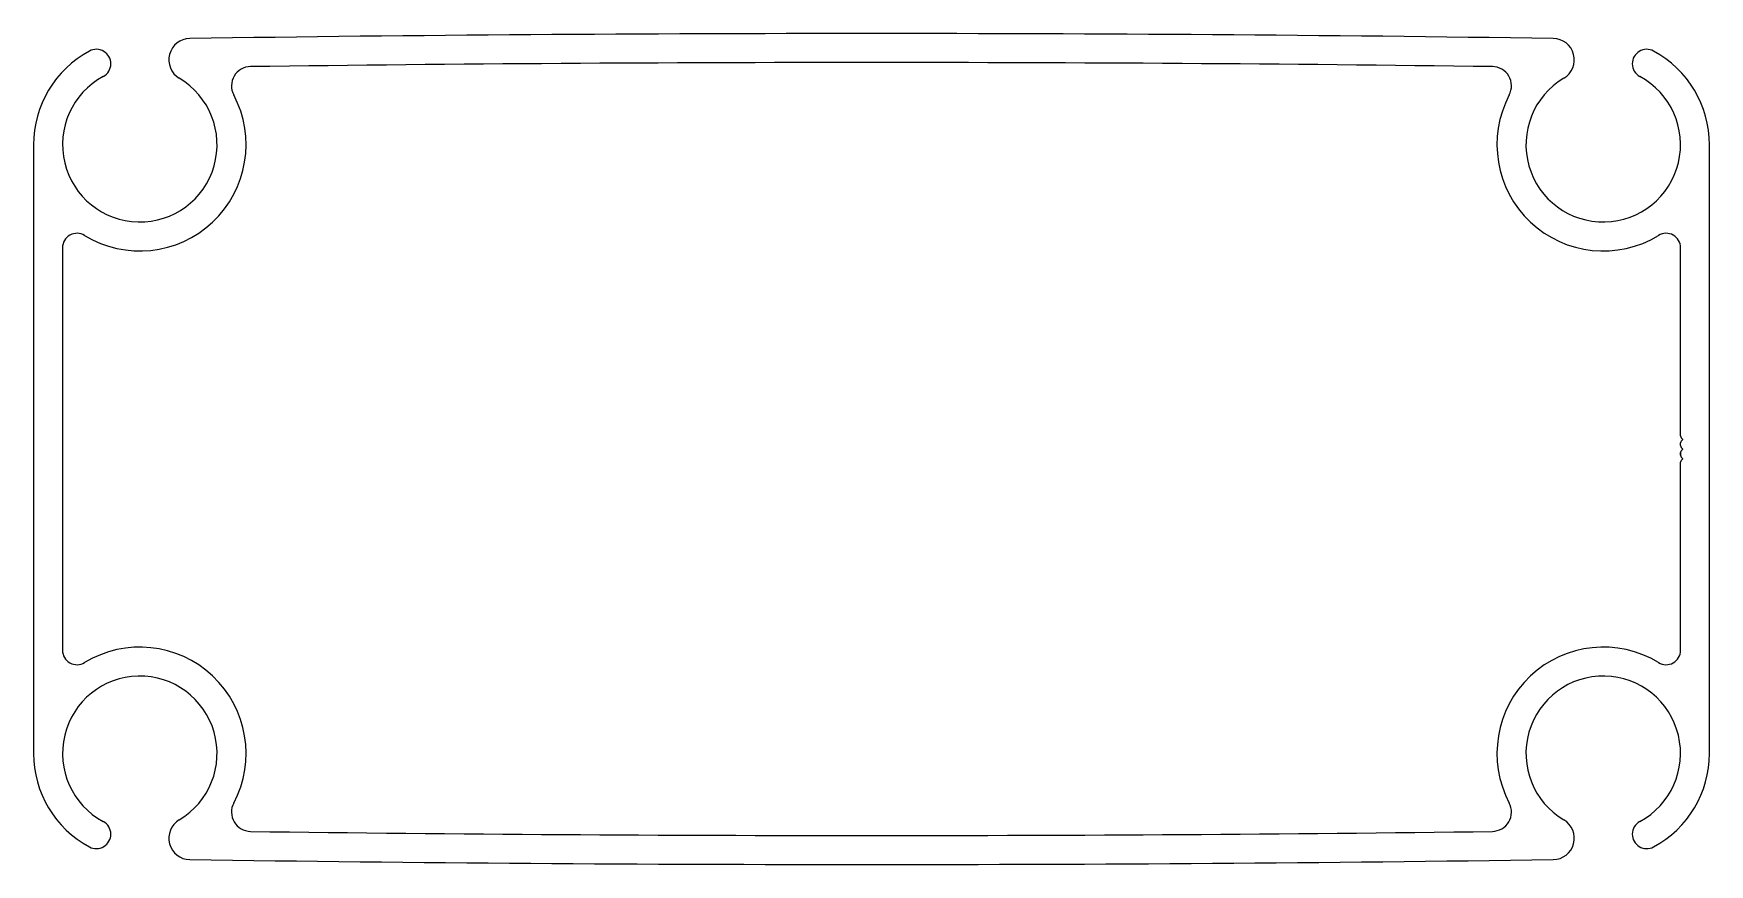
# Model space of a CAD drawing. Extents: x -79 to 94, y 1 to 87.
import ezdxf

# ---------------------------------------------------------------- set-up
doc = ezdxf.new("R2010")
doc.units = 0
doc.layers.add('1', color=7, linetype='CONTINUOUS')
doc.layers.add('5', color=6, linetype='CONTINUOUS')

msp = doc.modelspace()

# ---------------------------------------------------------------- linework, layer by layer
at = {"layer": '1', "color": 7}
for p, q in [((86.03, 84.28), (86.03, 84.28)), ((-79.47, 75.91), (-79.47, 12.91)), ((94.03, 12.91), (94.03, 75.91)), ((-71.47, 4.55), (-71.47, 4.55)), ((86.03, 4.55), (86.03, 4.55))]:
    msp.add_line(p, q, dxfattribs=at)
for centre, radius, start, end in [((-63.26, 84.69), 2.21, 90.8291, 239.3057), ((7.28, -4789.38), 4876.79, 89.17087, 90.82913), ((77.82, 84.69), 2.21, 300.6943, 89.1709), ((-68.47, 75.91), 11, 118.2737, 180), ((-72.97, 84.28), 1.5, 0, 118.2737), ((87.53, 84.28), 1.5, 61.7263, 180), ((83.03, 75.91), 11, 360, 61.7263), ((-72.97, 84.28), 1.5, 298.2737, 0), ((87.53, 84.28), 1.5, 180, 241.7263), ((-68.47, 75.91), 8, 118.2737, 59.3057), ((83.03, 75.91), 8, 120.6943, 61.7263), ((-68.47, 12.91), 8, 300.6943, 241.7263), ((83.03, 12.91), 8, 298.2737, 239.3057), ((-68.47, 12.91), 11, 180, 241.7263), ((83.03, 12.91), 11, 298.2737, 0), ((-72.97, 4.55), 1.5, 360, 61.7263), ((-63.26, 4.13), 2.21, 120.6943, 269.1709), ((77.82, 4.13), 2.21, 270.8291, 59.3057), ((87.53, 4.55), 1.5, 118.2737, 180), ((-72.97, 4.55), 1.5, 241.7263, 360), ((87.53, 4.55), 1.5, 180, 298.2737), ((7.28, 4878.2), 4876.79, 269.17087, 270.82913)]:
    msp.add_arc(centre, radius, start, end, dxfattribs=at)
at = {"layer": '5', "color": 7}
for p, q in [((-76.47, 65.24), (-76.47, 23.59)), ((91.03, 45.76), (91.03, 65.24)), ((91.27, 45.41), (91.1, 45.58)), ((91.1, 45.23), (91.27, 45.4)), ((91.03, 44.76), (91.03, 45.05)), ((91.03, 43.76), (91.03, 44.05)), ((91.03, 44.05), (91.03, 43.76)), ((91.03, 43.76), (91.03, 44.05)), ((91.03, 44.05), (91.03, 43.76)), ((91.03, 43.76), (91.03, 44.05)), ((91.27, 44.41), (91.1, 44.58)), ((91.1, 44.23), (91.27, 44.4)), ((91.27, 43.41), (91.1, 43.58)), ((91.1, 43.23), (91.27, 43.4)), ((91.03, 43.05), (91.03, 43.05)), ((91.03, 23.59), (91.03, 43.05))]:
    msp.add_line(p, q, dxfattribs=at)
for centre, radius, start, end in [((-56.98, 81.99), 2, 90.7557, 207.8657), ((7.28, -4789.38), 4873.79, 89.24426, 90.75574), ((71.53, 81.99), 2, 332.1343, 89.2443), ((-68.47, 75.91), 11, 238.6677, 27.8657), ((83.03, 75.91), 11, 152.1343, 301.3323), ((-74.97, 65.24), 1.5, 58.6677, 180), ((89.53, 65.24), 1.5, 360, 121.3323), ((91.28, 45.76), 0.25, 180, 225), ((91.28, 45.05), 0.25, 135, 180), ((91.27, 45.41), 0.008, 315, 45), ((91.28, 44.76), 0.25, 180, 225), ((91.28, 44.05), 0.25, 135, 180), ((91.28, 43.76), 0.25, 180, 225), ((91.27, 44.41), 0.008, 315, 45), ((91.27, 43.41), 0.008, 315, 45), ((91.28, 43.05), 0.25, 135, 180), ((-74.97, 23.59), 1.5, 180, 301.3323), ((-68.47, 12.91), 11, 332.1343, 121.3323), ((83.03, 12.91), 11, 58.6677, 207.8657), ((89.53, 23.59), 1.5, 238.6677, 0), ((-56.98, 6.84), 2, 152.1343, 269.2443), ((71.53, 6.84), 2, 270.7557, 27.8657), ((7.28, 4878.2), 4873.79, 269.24426, 270.75574)]:
    msp.add_arc(centre, radius, start, end, dxfattribs=at)

doc.saveas('drawing.dxf')
